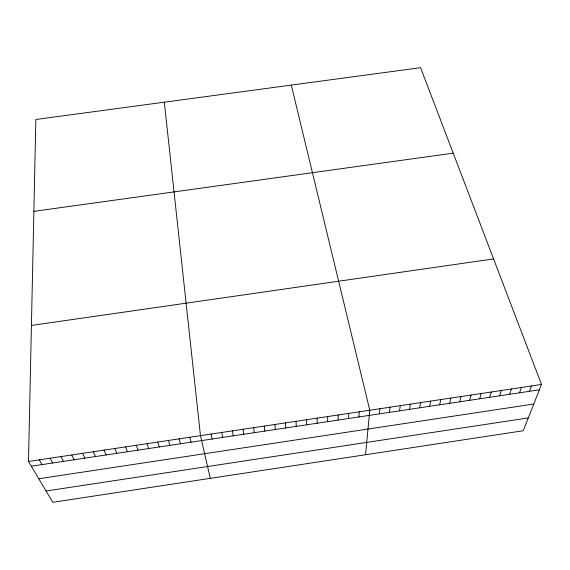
<?xml version="1.0" encoding="UTF-8"?>
<svg xmlns="http://www.w3.org/2000/svg" width="570" height="570" viewBox="0 0 570 570"><rect width="100%" height="100%" fill="white"/><g stroke="black" fill="none" stroke-linecap="round" stroke-linejoin="round"><path stroke-width="0.85" d="M327.608 421.657L327.693 416.556M28.5 461.458L35.853 119.486L420.589 67.688L541.5 384.465L523.246 430.749L52.775 502.312L28.5 461.458L541.5 384.465M338.046 420.09L338.231 414.974M348.469 418.522L348.755 413.393M358.886 416.955L359.271 411.818M365.555 454.739L369.78 410.236L291.291 85.094M379.371 413.877L379.955 408.711M389.438 412.359L390.122 407.187M399.499 410.849L400.282 405.662M409.552 409.338L410.428 404.137M419.598 407.828L420.567 402.62M429.63 406.325L430.699 401.095M439.655 404.814L440.817 399.577M449.666 403.311L450.927 398.059M459.676 401.807L461.03 396.542M469.673 400.304L471.119 395.031M479.655 398.801L481.201 393.514M489.637 397.304L491.276 392.003M499.605 395.801L501.336 390.493M509.566 394.305L511.397 388.982M519.512 392.808L521.436 387.479M529.459 391.312L531.475 385.968M38.767 478.743L533.791 404.023M46.056 491.005L528.305 417.924M31.314 466.196L539.391 389.823M31.421 325.442L493.577 258.915M33.879 211.356L453.207 153.159M39.33 459.833L42.038 464.586M50.146 458.209L52.746 462.975M60.947 456.591L63.448 461.365M71.742 454.967L74.136 459.755M82.529 453.349L84.816 458.152M93.302 451.732L95.482 456.549M104.068 450.115L106.141 454.945M114.819 448.505L116.793 453.349M125.564 446.894L127.431 451.746M136.294 445.284L138.054 450.15M147.017 443.674L148.67 448.554M157.726 442.064L159.279 446.958M168.428 440.46L169.874 445.37M179.123 438.85L180.462 443.774M189.796 437.254L191.043 442.185M210.287 478.351L200.469 435.651L164.317 102.194M211.128 434.048L212.161 439.014M221.773 432.452L222.706 437.425M232.417 430.856L233.244 435.843M243.041 429.26L243.768 434.262M253.657 427.664L254.284 432.68M264.266 426.075L264.786 431.098M274.861 424.486L275.281 429.524M285.449 422.897L285.769 427.949M296.03 421.308L296.243 426.374M306.596 419.72L306.71 424.8M317.148 418.138L317.162 423.225"/></g></svg>
